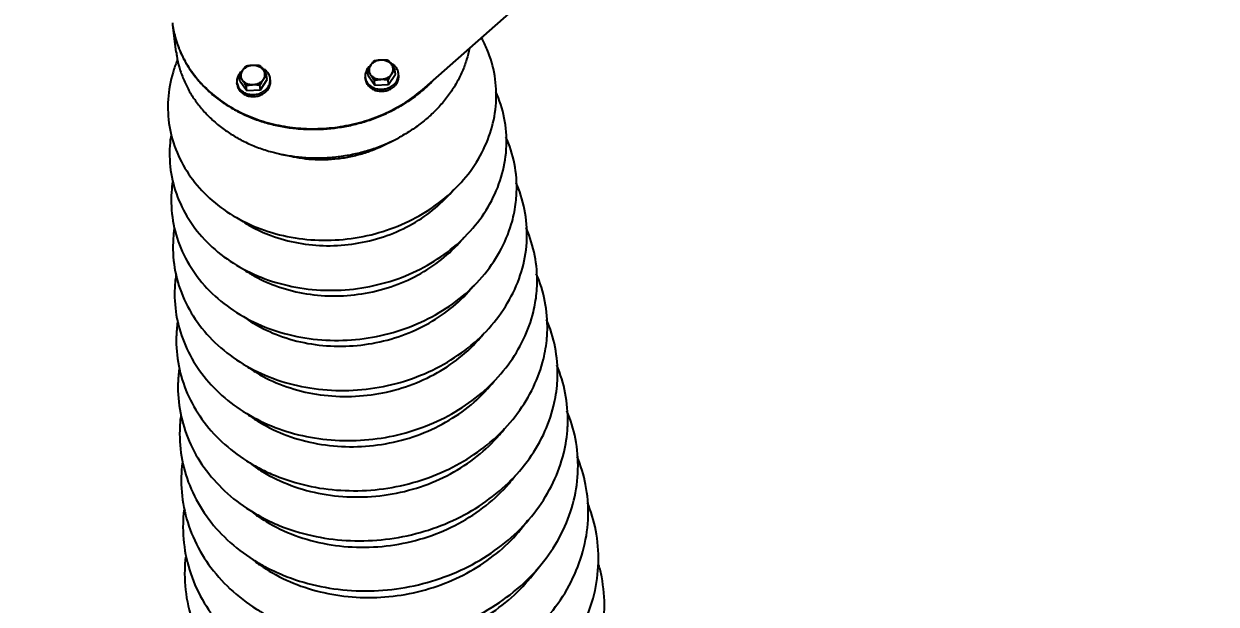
# Model space of a CAD drawing. Header units: feet. Extents: x 2321988 to 2329858, y 6722724 to 6730499.
# Drawn here: x 2326120.826 to 2326123.796, y 6726920.598 to 6726922.044 of the extents above; entities that cross this region are included whole.
import ezdxf

# ---------------------------------------------------------------- set-up
doc = ezdxf.new("R2010")
doc.units = ezdxf.units.FT
doc.header["$MEASUREMENT"] = 0
doc.header["$PDSIZE"] = 5
doc.layers.add('BESS Dimensions', color=3, linetype='Continuous')
doc.layers.add('C-BESS-EQUIPMENT', color=255, linetype='Continuous')
doc.styles.add('TG_DIMS', font='arial.ttf')
doc.dimstyles.new('TG-PROPOSED-ANNO', dxfattribs={"dimtxt": 0.1, "dimasz": 0.1, "dimexe": 0.05, "dimexo": 0.05, "dimgap": 0.02, "dimtad": 0, "dimtih": 1, "dimtoh": 1, "dimdsep": 46, "dimtxsty": 'TG_DIMS', "dimcen": 0, "dimclrd": 256, "dimclre": 256, "dimclrt": 256, "dimaunit": 1, "dimadec": 6, "dimazin": 2, "dimtfac": 1, "dimtofl": 0, "dimtmove": 1, "dimatfit": 3, "dimfxl": 1, "dimtolj": 1, "dimtzin": 0, "dimarcsym": 0})

# ---------------------------------------------------------------- blocks, each defined once
blk = doc.blocks.new('Midpoint Site Plan$0$141KV BREAKER')
at = {"linetype": 'Continuous'}
for p, q in [((64.447, -36.1), (65.177, -36.491)), ((59.879, -37.129), (60.125, -36.9)), ((62.598, -37.021), (62.651, -37.049)), ((62.295, -37.154), (62.072, -37.496)), ((62.295, -37.154), (62.416, -37.218)), ((62.65, -37.154), (62.295, -37.154)), ((62.65, -37.154), (62.77, -37.218)), ((62.072, -37.496), (62.204, -37.838)), ((62.072, -37.496), (62.193, -37.561)), ((62.126, -37.902), (62.179, -37.931)), ((62.204, -37.838), (62.324, -37.903)), ((58.584, -39.545), (58.53, -39.877)), ((58.53, -39.877), (58.511, -40.009)), ((60.504, -40.235), (60.557, -40.264)), ((60.201, -40.368), (59.978, -40.71)), ((60.555, -40.368), (60.201, -40.368)), ((60.201, -40.368), (60.321, -40.433)), ((60.555, -40.368), (60.675, -40.433)), ((59.978, -40.71), (60.109, -41.052)), ((59.978, -40.71), (60.098, -40.775)), ((60.032, -41.116), (60.085, -41.145)), ((60.109, -41.052), (60.23, -41.117)), ((59.269, -41.534), (59.931, -47.81))]:
    blk.add_line(p, q, dxfattribs=at)
for points, start_tangent, end_tangent in [([(45.482, -26.286), (44.782, -26.668), (43.9, -27.337), (43.122, -28.158), (42.476, -29.101), (41.983, -30.134), (41.66, -31.223), (41.518, -32.33), (41.562, -33.418), (41.791, -34.448), (42.194, -35.386), (42.76, -36.2), (43.468, -36.864), (44.294, -37.354), (44.635, -37.493)], (-0.906952, -0.421234), (0.941618, -0.336683)), ([(51.993, -27.569), (51.697, -27.325), (50.871, -26.834), (49.954, -26.533), (48.977, -26.431)], (-0.744501, 0.667621), (-1, 0)), ([(46.665, -26.973), (46.018, -27.331), (45.135, -27.999), (44.357, -28.82), (43.711, -29.763), (43.218, -30.796), (42.896, -31.885), (42.754, -32.992), (42.798, -34.08), (43.026, -35.11), (43.43, -36.048), (43.996, -36.863), (44.703, -37.526), (45.529, -38.017), (46.357, -38.298)], (-0.902841, -0.429974), (0.973622, -0.228166)), ([(53.164, -28.343), (52.86, -28.092), (52.051, -27.612), (51.153, -27.316), (50.196, -27.217)], (-0.741798, 0.670623), (-1, 0)), ([(47.901, -27.762), (47.297, -28.098), (46.433, -28.753), (45.671, -29.556), (45.039, -30.48), (44.556, -31.492), (44.24, -32.559), (44.101, -33.643), (44.145, -34.708), (44.368, -35.717), (44.764, -36.636), (45.318, -37.433), (46.011, -38.083), (46.82, -38.563), (47.648, -38.843)], (-0.900367, -0.435132), (0.974524, -0.224283)), ([(51.415, -28.002), (50.452, -28.1), (49.495, -28.391), (49.164, -28.539)], (-1, 0), (-0.899961, -0.435971)), ([(54.335, -29.118), (54.023, -28.859), (53.231, -28.389), (52.352, -28.1), (51.415, -28.002)], (-0.738968, 0.67374), (-1, 0)), ([(49.046, -28.536), (48.203, -28.972), (47.425, -29.562), (46.74, -30.284), (46.172, -31.115), (45.738, -32.026), (45.454, -32.985), (45.33, -33.96), (45.37, -34.918), (45.572, -35.825), (45.618, -35.962)], (-0.925962, -0.377617), (0.335287, -0.942116)), ([(49.137, -28.551), (48.577, -28.865), (47.731, -29.506), (46.985, -30.293), (46.366, -31.197), (45.894, -32.188), (45.584, -33.232), (45.449, -34.294), (45.491, -35.336), (45.71, -36.324), (46.098, -37.223), (46.641, -38.004), (47.319, -38.64), (48.111, -39.11), (48.939, -39.388)], (-0.897762, -0.440482), (0.975446, -0.220238)), ([(52.634, -28.788), (51.691, -28.884), (50.755, -29.168), (50.389, -29.333)], (-1, 0), (-0.896351, -0.443346)), ([(55.505, -29.892), (55.186, -29.627), (54.411, -29.166), (53.551, -28.884), (52.634, -28.788)], (-0.736002, 0.67698), (-1, 0)), ([(50.678, -29.185), (50.359, -29.299)], (-0.953247, -0.302192), (-0.930049, -0.367435)), ([(50.308, -29.319), (49.485, -29.744), (48.726, -30.319), (48.058, -31.024), (47.503, -31.835), (47.08, -32.723), (46.804, -33.659), (46.683, -34.611), (46.722, -35.545), (46.919, -36.43), (46.956, -36.539)], (-0.925967, -0.377604), (0.330372, -0.943851)), ([(50.363, -29.346), (49.857, -29.632), (49.029, -30.26), (48.299, -31.029), (47.693, -31.914), (47.231, -32.884), (46.929, -33.906), (46.796, -34.945), (46.838, -35.965), (47.052, -36.931), (47.432, -37.811), (47.963, -38.575), (48.526, -39.119)], (-0.894075, -0.447918), (0.780478, -0.625183)), ([(50.359, -29.299), (50.308, -29.319)], (-0.930049, -0.367435), (-0.925967, -0.377604)), ([(50.389, -29.333), (50.363, -29.346)], (-0.896351, -0.443346), (-0.894075, -0.447918)), ([(53.853, -29.574), (52.931, -29.667), (52.015, -29.945), (51.618, -30.127)], (-1, 0), (-0.892802, -0.450449)), ([(56.676, -30.667), (56.35, -30.394), (55.591, -29.944), (54.75, -29.667), (53.853, -29.574)], (-0.732889, 0.680349), (-1, 0)), ([(51.466, -30.145), (50.622, -30.611), (49.855, -31.238), (49.194, -32.002), (48.664, -32.872), (48.286, -33.816), (48.075, -34.797), (48.038, -35.777), (48.176, -36.719), (48.254, -36.997)], (-0.917182, -0.398468), (0.29922, -0.954184)), ([(51.589, -30.141), (51.137, -30.399), (50.327, -31.013), (49.613, -31.766), (49.021, -32.632), (48.569, -33.58), (48.273, -34.58), (48.144, -35.595), (48.185, -36.593), (48.395, -37.538), (48.766, -38.399), (49.285, -39.146), (49.793, -39.642)], (-0.890173, -0.455624), (0.771905, -0.635738)), ([(51.583, -30.096), (51.466, -30.145)], (-0.927145, -0.374703), (-0.917182, -0.398468)), ([(51.893, -29.983), (51.583, -30.096)], (-0.950742, -0.309983), (-0.927145, -0.374703)), ([(51.618, -30.127), (51.589, -30.141)], (-0.892802, -0.450449), (-0.890173, -0.455624)), ([(55.072, -30.359), (54.171, -30.451), (53.276, -30.723), (52.843, -30.922)], (-1, 0), (-0.888752, -0.458388)), ([(57.847, -31.442), (57.513, -31.161), (56.771, -30.721), (55.949, -30.451), (55.072, -30.359)], (-0.729619, 0.683854), (-1, 0)), ([(52.73, -30.927), (51.908, -31.38), (51.16, -31.991), (50.516, -32.736), (50, -33.584), (49.632, -34.504), (49.426, -35.46), (49.39, -36.414), (49.525, -37.331), (49.589, -37.564)], (-0.917188, -0.398454), (0.290813, -0.95678)), ([(52.843, -30.922), (52.417, -31.167), (51.625, -31.767), (50.927, -32.503), (50.348, -33.349), (49.906, -34.276), (49.617, -35.253), (49.491, -36.246), (49.531, -37.221), (49.737, -38.145), (50.1, -38.986), (50.608, -39.717), (51.06, -40.165)], (-0.888752, -0.458388), (0.762809, -0.646624)), ([(52.807, -30.894), (52.73, -30.927)], (-0.924005, -0.382381), (-0.917188, -0.398454)), ([(53.126, -30.775), (52.807, -30.894)], (-0.949265, -0.314478), (-0.924005, -0.382381)), ([(56.291, -31.145), (55.41, -31.235), (54.536, -31.5), (53.696, -31.934), (52.923, -32.52), (52.241, -33.239), (51.675, -34.066), (51.244, -34.972), (50.962, -35.927), (50.838, -36.897), (50.878, -37.85), (51.079, -38.752), (51.434, -39.574), (51.93, -40.288), (52.327, -40.687)], (-1, 0), (0.75315, -0.657849)), ([(59.031, -32.23), (58.676, -31.928), (57.952, -31.498), (57.148, -31.234), (56.291, -31.145)], (-0.722851, 0.691004), (-1, 0)), ([(53.994, -31.708), (53.193, -32.15), (52.466, -32.745), (51.838, -33.47), (51.336, -34.295), (50.978, -35.191), (50.778, -36.122), (50.743, -37.051), (50.875, -37.944), (50.925, -38.13)], (-0.917194, -0.39844), (0.281972, -0.959422)), ([(54.032, -31.692), (53.994, -31.708)], (-0.920644, -0.390403), (-0.917194, -0.39844)), ([(54.358, -31.568), (54.032, -31.692)], (-0.947689, -0.319195), (-0.920644, -0.390403)), ([(57.51, -31.931), (56.596, -32.029), (55.691, -32.322), (54.829, -32.797), (54.045, -33.438), (53.37, -34.218), (52.828, -35.108), (52.442, -36.072), (52.226, -37.074), (52.188, -38.075), (52.329, -39.037), (52.644, -39.921), (53.119, -40.696), (53.737, -41.33), (54.473, -41.801), (55.301, -42.092), (55.376, -42.108)], (-1, 0), (0.979435, -0.201759)), ([(60.199, -33.002), (59.961, -32.791), (59.225, -32.32), (58.397, -32.029), (57.51, -31.931)], (-0.719749, 0.694234), (-1, 0)), ([(55.561, -32.371), (55.258, -32.49)], (-0.943703, -0.330795), (-0.917201, -0.398424)), ([(55.245, -32.495), (54.479, -32.92), (53.771, -33.498), (53.161, -34.203), (52.672, -35.007), (52.324, -35.878), (52.129, -36.784), (52.095, -37.688), (52.224, -38.557), (52.27, -38.727)], (-0.915974, -0.401236), (0.279744, -0.960075)), ([(58.729, -32.717), (57.837, -32.813), (56.954, -33.098), (56.112, -33.562), (55.347, -34.187), (54.688, -34.949), (54.16, -35.817), (53.783, -36.758), (53.573, -37.736), (53.535, -38.713), (53.673, -39.652), (53.981, -40.515), (54.445, -41.27), (54.856, -41.721)], (-1, 0), (0.729955, -0.683495)), ([(55.258, -32.49), (55.245, -32.495)], (-0.917201, -0.398424), (-0.915975, -0.401236)), ([(61.367, -33.775), (61.121, -33.556), (60.403, -33.096), (59.595, -32.812), (58.729, -32.717)], (-0.716406, 0.697683), (-1, 0)), ([(56.473, -33.293), (55.765, -33.689), (55.076, -34.252), (54.483, -34.937), (54.008, -35.719), (53.67, -36.566), (53.481, -37.446), (53.448, -38.325), (53.573, -39.169), (53.611, -39.313)], (-0.912359, -0.409391), (0.274842, -0.961489)), ([(56.506, -33.278), (56.473, -33.293)], (-0.915647, -0.401982), (-0.912359, -0.409391)), ([(56.799, -33.162), (56.522, -33.271), (56.506, -33.278)], (-0.942279, -0.334828), (-0.915647, -0.401982)), ([(59.948, -33.502), (59.078, -33.596), (58.216, -33.874), (57.396, -34.327), (56.65, -34.937), (56.006, -35.68), (55.492, -36.526), (55.124, -37.444), (54.919, -38.399), (54.883, -39.351), (55.018, -40.267), (55.317, -41.108), (55.771, -41.845), (56.359, -42.449), (57.06, -42.897), (57.848, -43.174), (57.943, -43.194)], (-1, 0), (0.980782, -0.195108)), ([(62.535, -34.548), (62.282, -34.321), (61.581, -33.872), (60.793, -33.596), (59.948, -33.502)], (-0.712879, 0.701287), (-1, 0)), ([(57.701, -34.091), (57.05, -34.459), (56.382, -35.005), (55.805, -35.671), (55.344, -36.43), (55.016, -37.253), (54.832, -38.108), (54.801, -38.962), (54.922, -39.782), (54.953, -39.899)], (-0.908464, -0.417963), (0.269658, -0.962956)), ([(57.734, -34.076), (57.701, -34.091)], (-0.911909, -0.410393), (-0.908464, -0.417963)), ([(58.037, -33.953), (57.786, -34.053), (57.734, -34.076)], (-0.940758, -0.33908), (-0.911909, -0.410393)), ([(61.167, -34.288), (60.319, -34.379), (59.479, -34.65), (58.679, -35.092), (57.952, -35.686), (57.325, -36.411), (56.823, -37.236), (56.465, -38.131), (56.265, -39.061), (56.23, -39.989), (56.362, -40.882), (56.654, -41.702), (57.096, -42.42), (57.669, -43.008), (58.353, -43.445), (59.121, -43.715), (59.5, -43.78)], (-1, 0), (0.993094, -0.117324)), ([(64.229, -35.979), (64.015, -35.674), (63.442, -35.086), (62.759, -34.649), (61.99, -34.379), (61.167, -34.288)], (-0.533975, 0.8455), (-1, 0)), ([(58.929, -34.889), (58.336, -35.229), (57.687, -35.759), (57.128, -36.405), (56.68, -37.142), (56.362, -37.94), (56.184, -38.77), (56.153, -39.599), (56.272, -40.395), (56.295, -40.485)], (-0.90426, -0.426983), (0.264165, -0.964477)), ([(58.962, -34.874), (58.929, -34.889)], (-0.907872, -0.419247), (-0.90426, -0.426983)), ([(59.276, -34.744), (59.05, -34.834), (58.962, -34.874)], (-0.939127, -0.34357), (-0.907872, -0.419247)), ([(64.447, -36.1), (64.352, -36.051), (64.016, -35.909), (63.664, -35.807), (63.3, -35.746), (62.926, -35.725), (62.547, -35.746), (62.166, -35.807), (61.786, -35.909), (61.412, -36.051), (61.047, -36.231), (60.695, -36.447), (60.359, -36.697), (60.125, -36.9)], (-0.881402, 0.472367), (-0.733589, -0.679593)), ([(65.228, -36.514), (64.835, -36.337), (64.284, -36.189), (63.706, -36.139), (63.115, -36.189), (62.524, -36.337), (61.947, -36.581), (61.398, -36.914), (60.889, -37.328), (60.432, -37.815), (60.038, -38.363), (59.716, -38.958), (59.473, -39.588), (59.316, -40.237), (59.247, -40.891), (59.269, -41.534)], (-0.881458, 0.472262), (0.104951, -0.994477)), ([(64.258, -36.181), (64.06, -36.153), (63.686, -36.132), (63.307, -36.153), (62.926, -36.215), (62.547, -36.317), (62.173, -36.459), (61.808, -36.638), (61.455, -36.854), (61.119, -37.105), (60.802, -37.387), (60.507, -37.699), (60.237, -38.037), (59.995, -38.397), (59.783, -38.777), (59.603, -39.173), (59.457, -39.581), (59.346, -39.997), (59.271, -40.417)], (-0.985247, 0.171139), (-0.132788, -0.991144)), ([(64.307, -36.19), (64.258, -36.181)], (-0.982493, 0.186297), (-0.985247, 0.171139)), ([(64.807, -36.328), (64.777, -36.317), (64.425, -36.215), (64.307, -36.19)], (-0.939073, 0.343717), (-0.982493, 0.186297)), ([(60.125, -36.9), (60.042, -36.98), (59.747, -37.291), (59.477, -37.629), (59.235, -37.99), (59.023, -38.37), (58.843, -38.766), (58.696, -39.174), (58.585, -39.59), (58.53, -39.877)], (-0.733589, -0.679593), (-0.159635, -0.987176)), ([(62.427, -36.979), (62.364, -36.984), (62.302, -36.998), (62.241, -37.022), (62.182, -37.055), (62.127, -37.097), (62.077, -37.145), (62.033, -37.2), (61.995, -37.261), (61.965, -37.325), (61.943, -37.393), (61.929, -37.461), (61.924, -37.53), (61.928, -37.598), (61.941, -37.662), (61.963, -37.723), (61.993, -37.778), (62.03, -37.826), (62.074, -37.868), (62.123, -37.901), (62.126, -37.902)], (-1, 0), (0.881422, -0.47233)), ([(62.48, -37.007), (62.418, -37.012), (62.355, -37.027), (62.294, -37.051), (62.236, -37.084), (62.181, -37.125), (62.13, -37.174), (62.086, -37.229), (62.048, -37.289), (62.018, -37.354), (61.996, -37.421), (61.982, -37.49), (61.978, -37.559), (61.982, -37.626), (61.995, -37.691), (62.016, -37.751), (62.046, -37.806), (62.083, -37.855), (62.127, -37.896), (62.177, -37.929), (62.179, -37.931)], (-1, 0), (0.881422, -0.47233)), ([(62.598, -37.021), (62.546, -36.998), (62.488, -36.984), (62.427, -36.979)], (-0.881422, 0.47233), (-1, 0)), ([(62.651, -37.049), (62.599, -37.027), (62.541, -37.012), (62.48, -37.007)], (-0.881422, 0.47233), (-1, 0)), ([(62.853, -37.4), (62.849, -37.354), (62.836, -37.289), (62.814, -37.229), (62.785, -37.174), (62.748, -37.125), (62.704, -37.084), (62.654, -37.051), (62.651, -37.049)], (-0.036252, 0.999343), (-0.881422, 0.47233)), ([(59.879, -37.129), (59.743, -37.261), (59.486, -37.548), (59.255, -37.86), (59.052, -38.192), (58.88, -38.542), (58.741, -38.905), (58.637, -39.277), (58.584, -39.545)], (-0.733589, -0.679594), (-0.159701, -0.987165)), ([(62.193, -37.561), (62.228, -37.52), (62.261, -37.48), (62.291, -37.439), (62.319, -37.398), (62.346, -37.355), (62.37, -37.312), (62.393, -37.266), (62.416, -37.218)], (0.668362, 0.743836), (0.406702, 0.913561)), ([(62.258, -37.569), (62.269, -37.513), (62.289, -37.459), (62.316, -37.407), (62.35, -37.36), (62.39, -37.319), (62.434, -37.284), (62.482, -37.257), (62.532, -37.239), (62.583, -37.23), (62.633, -37.23), (62.682, -37.239), (62.727, -37.257), (62.768, -37.284), (62.803, -37.319), (62.832, -37.36), (62.853, -37.407), (62.866, -37.459), (62.871, -37.513), (62.868, -37.569)], (0.132788, 0.991144), (-0.132788, -0.991144)), ([(62.416, -37.218), (62.468, -37.222), (62.517, -37.225), (62.564, -37.226), (62.608, -37.227), (62.651, -37.226), (62.691, -37.225), (62.731, -37.222), (62.77, -37.218)], (0.99725, -0.074106), (0.994755, 0.102288)), ([(62.77, -37.218), (62.794, -37.266), (62.815, -37.312), (62.834, -37.355), (62.851, -37.398), (62.866, -37.439), (62.879, -37.48), (62.891, -37.52), (62.901, -37.561)], (0.450928, -0.89256), (0.23179, -0.972766)), ([(62.324, -37.903), (62.314, -37.862), (62.302, -37.822), (62.289, -37.781), (62.274, -37.74), (62.257, -37.697), (62.238, -37.654), (62.216, -37.609), (62.193, -37.561)], (-0.23179, 0.972766), (-0.450928, 0.89256)), ([(62.868, -37.569), (62.856, -37.625), (62.837, -37.68), (62.809, -37.731), (62.776, -37.778), (62.736, -37.819), (62.691, -37.854), (62.644, -37.881), (62.593, -37.899), (62.543, -37.908), (62.492, -37.908), (62.444, -37.899), (62.398, -37.881), (62.358, -37.854), (62.323, -37.819), (62.294, -37.778), (62.273, -37.731), (62.259, -37.68), (62.254, -37.625), (62.258, -37.569)], (-0.132788, -0.991144), (0.132788, 0.991144)), ([(62.901, -37.561), (62.879, -37.609), (62.856, -37.654), (62.831, -37.697), (62.805, -37.74), (62.777, -37.781), (62.746, -37.822), (62.714, -37.862), (62.678, -37.903)], (-0.406702, -0.913561), (-0.668362, -0.743836)), ([(62.179, -37.931), (62.231, -37.953), (62.29, -37.968), (62.351, -37.973)], (0.881422, -0.47233), (1, 0)), ([(62.678, -37.903), (62.639, -37.906), (62.599, -37.909), (62.559, -37.91), (62.516, -37.911), (62.472, -37.91), (62.426, -37.909), (62.377, -37.906), (62.324, -37.903)], (-0.994755, -0.102288), (-0.99725, 0.074106)), ([(62.351, -37.973), (62.413, -37.968), (62.475, -37.953), (62.536, -37.929), (62.571, -37.911)], (1, 0), (0.865643, 0.500661)), ([(48.526, -39.119), (48.627, -39.197), (49.402, -39.657), (50.23, -39.933)], (0.780478, -0.625183), (0.976388, -0.216023)), ([(49.793, -39.642), (49.935, -39.754), (50.693, -40.204), (51.521, -40.478)], (0.771905, -0.635738), (0.977351, -0.211626)), ([(51.06, -40.165), (51.243, -40.311), (51.984, -40.751), (52.81, -41.022)], (0.762809, -0.646624), (0.978216, -0.207589)), ([(59.454, -43.304), (59.23, -43.039), (59.018, -42.728), (58.839, -42.39), (58.694, -42.029), (58.583, -41.649), (58.509, -41.253), (58.472, -40.845), (58.473, -40.429), (58.511, -40.009)], (-0.686427, 0.727199), (0.132788, 0.991144)), ([(60.332, -40.193), (60.27, -40.198), (60.208, -40.212), (60.147, -40.237), (60.088, -40.27), (60.033, -40.311), (59.983, -40.36), (59.938, -40.415), (59.901, -40.475), (59.87, -40.54), (59.848, -40.607), (59.835, -40.676), (59.83, -40.744), (59.834, -40.812), (59.847, -40.876), (59.868, -40.937), (59.898, -40.992), (59.935, -41.041), (59.979, -41.082), (60.029, -41.115), (60.032, -41.116)], (-1, 0), (0.881422, -0.47233)), ([(60.386, -40.221), (60.323, -40.226), (60.261, -40.241), (60.2, -40.265), (60.141, -40.298), (60.086, -40.339), (60.036, -40.388), (59.992, -40.443), (59.954, -40.504), (59.924, -40.568), (59.902, -40.636), (59.888, -40.704), (59.883, -40.773), (59.887, -40.84), (59.9, -40.905), (59.922, -40.965), (59.951, -41.02), (59.988, -41.069), (60.032, -41.11), (60.082, -41.143), (60.085, -41.145)], (-1, 0), (0.881422, -0.47233)), ([(60.504, -40.235), (60.452, -40.212), (60.393, -40.198), (60.332, -40.193)], (-0.881422, 0.47233), (-1, 0)), ([(60.557, -40.264), (60.505, -40.241), (60.446, -40.226), (60.386, -40.221)], (-0.881422, 0.47233), (-1, 0)), ([(60.758, -40.614), (60.754, -40.568), (60.741, -40.504), (60.72, -40.443), (60.69, -40.388), (60.653, -40.339), (60.609, -40.298), (60.56, -40.265), (60.557, -40.264)], (-0.036252, 0.999343), (-0.881422, 0.47233)), ([(59.254, -41.535), (59.233, -41.253), (59.233, -40.837), (59.271, -40.417)], (-0.10781, 0.994172), (0.132788, 0.991144)), ([(60.098, -40.775), (60.134, -40.734), (60.166, -40.694), (60.197, -40.653), (60.225, -40.612), (60.251, -40.569), (60.276, -40.526), (60.299, -40.481), (60.321, -40.433)], (0.668362, 0.743836), (0.406702, 0.913561)), ([(60.163, -40.783), (60.175, -40.727), (60.195, -40.673), (60.222, -40.621), (60.256, -40.574), (60.295, -40.533), (60.34, -40.498), (60.388, -40.472), (60.438, -40.453), (60.489, -40.444), (60.539, -40.444), (60.587, -40.453), (60.633, -40.472), (60.673, -40.498), (60.709, -40.533), (60.737, -40.574), (60.758, -40.621), (60.772, -40.673), (60.777, -40.727), (60.773, -40.783)], (0.132788, 0.991144), (-0.132788, -0.991144)), ([(60.321, -40.433), (60.374, -40.436), (60.423, -40.439), (60.469, -40.44), (60.514, -40.441), (60.556, -40.44), (60.597, -40.439), (60.636, -40.436), (60.675, -40.433)], (0.99725, -0.074106), (0.994755, 0.102288)), ([(60.675, -40.433), (60.699, -40.481), (60.72, -40.526), (60.739, -40.569), (60.756, -40.612), (60.772, -40.653), (60.785, -40.694), (60.796, -40.734), (60.807, -40.775)], (0.450928, -0.89256), (0.23179, -0.972766)), ([(52.327, -40.687), (52.551, -40.868), (53.275, -41.298), (54.079, -41.562), (54.103, -41.567)], (0.75315, -0.657849), (0.979367, -0.20209)), ([(60.23, -41.117), (60.219, -41.076), (60.208, -41.036), (60.194, -40.995), (60.179, -40.954), (60.162, -40.912), (60.143, -40.868), (60.122, -40.823), (60.098, -40.775)], (-0.23179, 0.972766), (-0.450928, 0.89256)), ([(60.773, -40.783), (60.762, -40.839), (60.742, -40.894), (60.715, -40.945), (60.681, -40.992), (60.641, -41.034), (60.597, -41.068), (60.549, -41.095), (60.499, -41.113), (60.448, -41.122), (60.398, -41.122), (60.349, -41.113), (60.304, -41.095), (60.263, -41.068), (60.228, -41.034), (60.2, -40.992), (60.178, -40.945), (60.165, -40.894), (60.16, -40.839), (60.163, -40.783)], (-0.132788, -0.991144), (0.132788, 0.991144)), ([(60.807, -40.775), (60.784, -40.823), (60.761, -40.868), (60.737, -40.912), (60.711, -40.954), (60.682, -40.995), (60.652, -41.036), (60.619, -41.076), (60.584, -41.117)], (-0.406702, -0.913561), (-0.668362, -0.743836)), ([(60.085, -41.145), (60.137, -41.167), (60.195, -41.182), (60.256, -41.187)], (0.881422, -0.47233), (1, 0)), ([(60.584, -41.117), (60.544, -41.12), (60.505, -41.123), (60.464, -41.125), (60.422, -41.125), (60.378, -41.125), (60.331, -41.123), (60.282, -41.12), (60.23, -41.117)], (-0.994755, -0.102288), (-0.99725, 0.074106)), ([(60.256, -41.187), (60.318, -41.182), (60.381, -41.167), (60.442, -41.143), (60.477, -41.125)], (1, 0), (0.865643, 0.500661)), ([(59.293, -41.811), (59.27, -41.661), (59.254, -41.535)], (-0.171991, 0.985098), (-0.10781, 0.994172)), ([(54.856, -41.721), (55.048, -41.889), (55.766, -42.349), (56.574, -42.633), (56.66, -42.651)], (0.729955, -0.683495), (0.980098, -0.198512))]:
    blk.add_spline(points, degree=3, dxfattribs=dict(at, start_tangent=start_tangent, end_tangent=end_tangent))
blk = doc.blocks.new('*D109')
at = {"layer": 'BESS Dimensions', "lineweight": -2, "transparency": 16777216}
for p, q in [((2326125.1693, 6727002.8662), (2326110.2842, 6727023.7584)), ((2326105.0412, 6727013.8836), (2326040.7778, 6726968.0974)), ((2325956.6732, 6726908.1749), (2326020.9365, 6726953.961)), ((2325960.5127, 6726885.5523), (2325945.6276, 6726906.4444))]:
    blk.add_line(p, q, dxfattribs=at)
at = {"layer": 'BESS Dimensions', "transparency": 16777216}
for points in [[(2326104.0741, 6727015.241), (2326106.0083, 6727012.5262), (2326113.1855, 6727019.6862)], [(2325955.7061, 6726909.5323), (2325957.6403, 6726906.8175), (2325948.5289, 6726902.3723)]]:
    blk.add_solid(points, dxfattribs=at)
at = {"layer": 'Defpoints', "color": 0, "transparency": 16777216}
for p in [(2326128.0706, 6726998.7941), (2325948.5289, 6726902.3723), (2325963.414, 6726881.4801)]:
    blk.add_point(p, dxfattribs=at)
at = {"layer": 'BESS Dimensions', "transparency": 16777216, "insert": (2326030.8572, 6726961.0292), "char_height": 10, "attachment_point": 5, "style": 'TG_DIMS'}
blk.add_mtext("\\A1;202.17'", dxfattribs=at)

msp = doc.modelspace()

# ---------------------------------------------------------------- block references
at = {"layer": 'C-BESS-EQUIPMENT', "xscale": 0.08333333333333331, "yscale": 0.08333333333333331, "zscale": 0.08333333333333331, "rotation": 125.4687976106775}
msp.add_blockref('Midpoint Site Plan$0$141KV BREAKER', (2326121.8721, 6726915.8536), dxfattribs=at)

# ---------------------------------------------------------------- dimensions: what is measured, and where the dimension line sits
at = {"layer": 'BESS Dimensions'}
dim = msp.add_aligned_dim(p1=(2326128.0706, 6726998.7941), p2=(2325963.414, 6726881.4801), distance=-25.6525, dimstyle='TG-PROPOSED-ANNO', override={"dimscale": 50, "dimpost": "'"}, dxfattribs=at)
dim.commit()
dim.dimension.update_dxf_attribs({"geometry": '*D109', "text_midpoint": (2326030.8572, 6726961.0292)})

doc.saveas('drawing.dxf')
